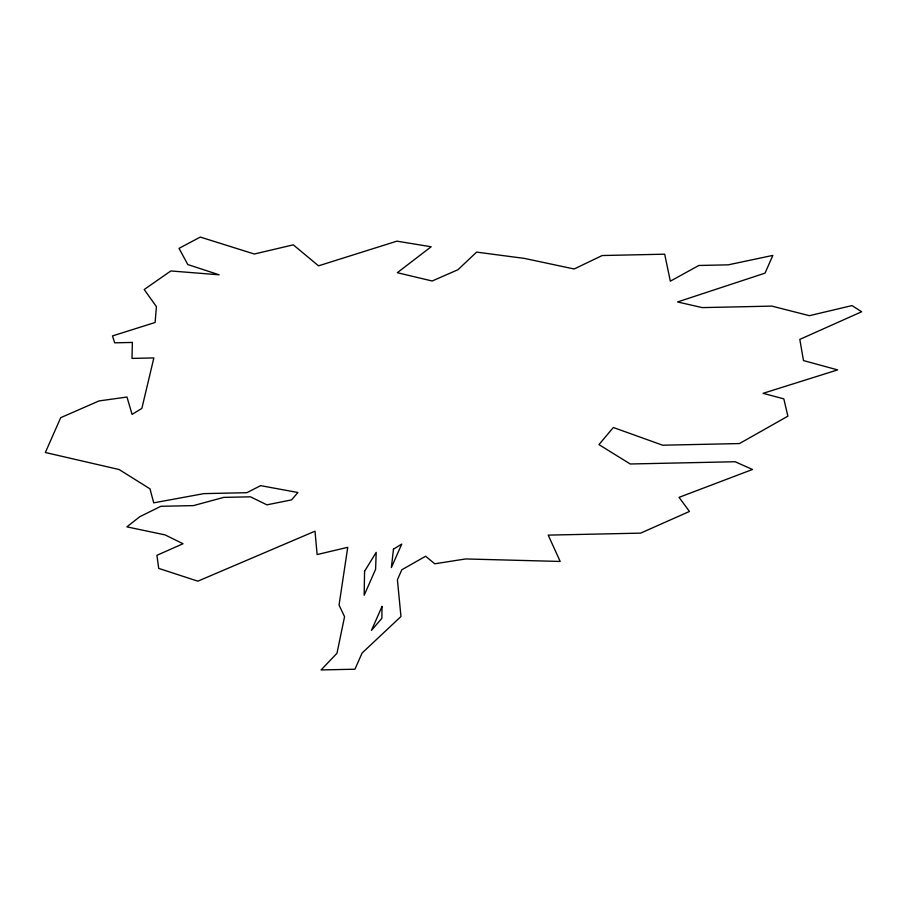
<?xml version="1.0" encoding="UTF-8"?>
<svg xmlns="http://www.w3.org/2000/svg" width="907" height="907" viewBox="0 0 907 907"><rect width="100%" height="100%" fill="white"/><g stroke="black" fill="none" stroke-linecap="round" stroke-linejoin="round"><path stroke-width="1.36" d="M382.04 606.42L381.87 618.302L371.473 630.376L382.04 606.42M364.569 571.251L364.161 595.253L375.6 569.324L376.19 552.363L364.569 571.251M132.388 342.438L131.98 358.401L153.85 357.936L141.866 408.399L132.082 414.386L126.98 397.039L98.999 400.939L60.712 417.673L45.35 452.502L119.1 469.52L149.984 488.839L153.714 502.852L203.871 493.623L246.851 492.705L260.626 485.642L297.893 492.512L291.578 499.893L266.907 504.836L250.479 496.821L223.712 497.387L193.452 505.607L160.879 506.299L139.871 516.661L126.878 526.854L165.074 534.892L183.021 543.747L156.911 555.299L158.702 568.394L197.851 581.172L315.001 531.185L317.133 554.562L347.744 547.329L339.048 605.082L344.558 616.703L336.973 653.289L321.078 669.933L354.954 669.207L362.086 653.029L400.962 616.522L397.402 579.766L401.812 569.766L425.621 556.252L434.748 563.791L465.631 558.95L560.197 561.456L548.202 535.119L640.603 533.135L689.456 511.457L679.048 497.353L752.493 469.475L735.112 461.742L630.24 463.987L598.96 444.611L613.336 427.492L662.666 445.212L739.466 443.557L787.877 416.166L783.818 398.842L763.059 393.332L837.637 369.897L803.489 360.578L799.815 339.388L861.65 311.759L852.024 305.591L809.361 315.681L771.88 306.113L702.233 307.609L677.54 301.952L765.032 273.132L772.855 255.4L728.242 264.844L698.821 265.479L670.341 281.17L664.684 254.187L602.191 255.536L574.165 268.994L524.495 258.416L476.594 252.112L457.956 269.73L432.163 281L397.323 272.701L431.142 246.761L396.915 241.16L318.527 265.83L293.29 244.845L254.289 254.017L200.311 237.067L179.019 248.359L187.817 264.561L219.165 274.81L170.845 270.955L144.202 289.526L156.412 306.623L155.12 322.484L112.479 335.93L114.679 342.823L132.388 342.438M393.468 549.177L391.382 567.555L401.744 544.075L393.468 549.177"/></g></svg>
